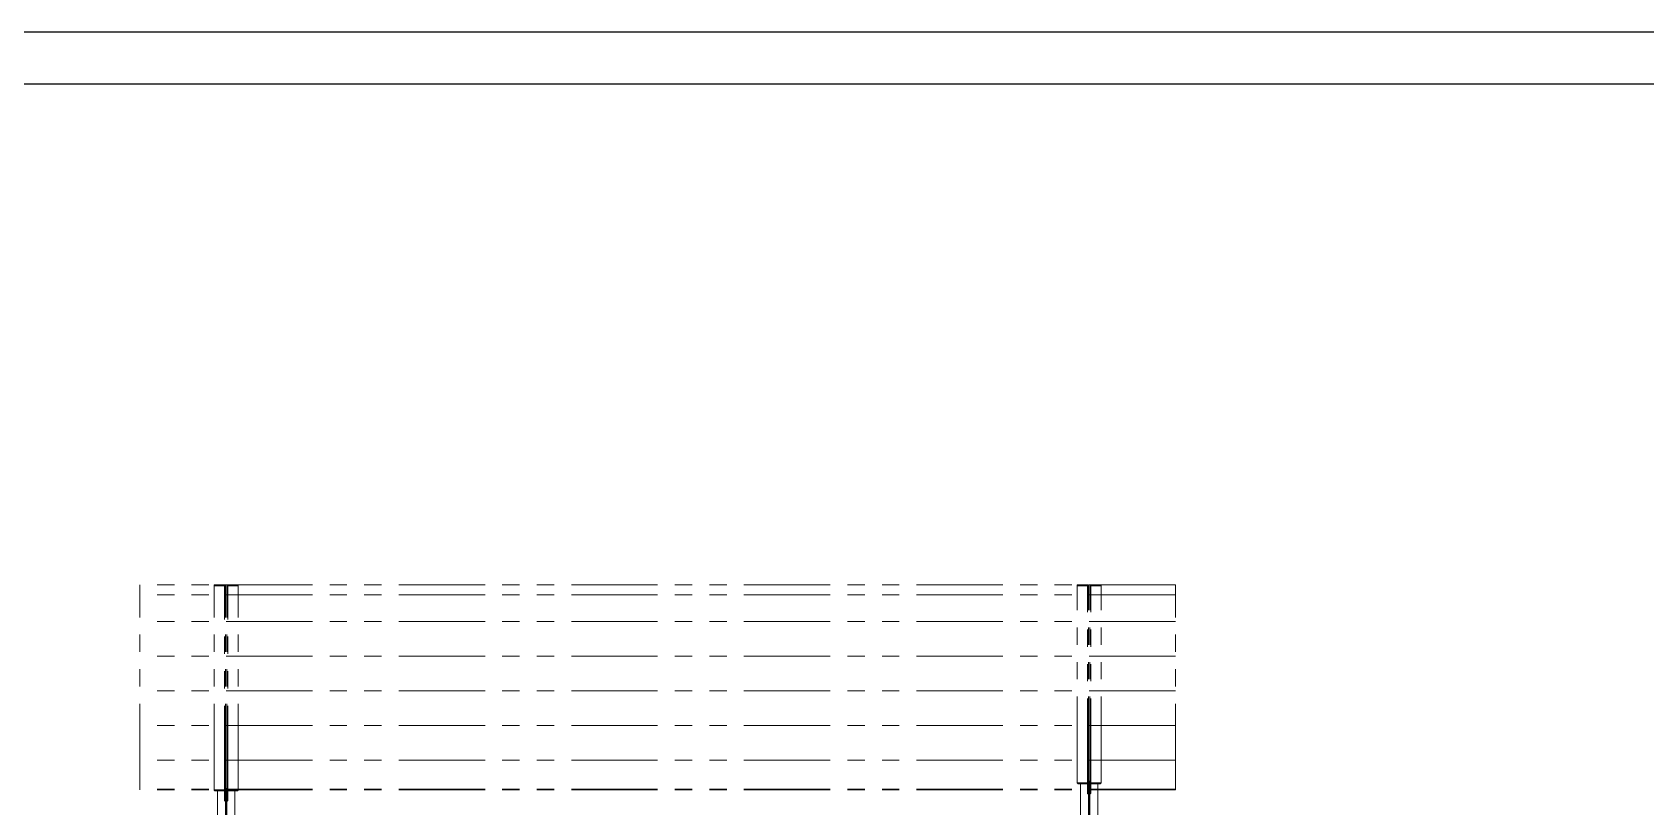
# Model space of a CAD drawing. Header units: inches. Extents: x 0 to 157513, y -28488 to 35640.
# Drawn here: x 29806 to 39154, y 31153 to 35640 of the extents above; entities that cross this region are included whole.
import ezdxf

# ---------------------------------------------------------------- set-up
doc = ezdxf.new("R2010")
doc.units = ezdxf.units.IN
doc.header["$LTSCALE"] = 400
doc.header["$MEASUREMENT"] = 0
for name, pattern in [('0', [0]), ('CENTER', [2, 1.25, -0.25, 0.25, -0.25]), ('PHANTOM', [2.5, 1.25, -0.25, 0.25, -0.25, 0.25, -0.25])]:
    doc.linetypes.add(name, pattern=pattern)
doc.layers.add('BF STR', color=8, linetype='PHANTOM', lineweight=5)
doc.layers.add('cen', color=1, linetype='CENTER')

# ---------------------------------------------------------------- blocks, each defined once
blk = doc.blocks.new('611bf4 strgaele')
at = {"layer": 'BF STR'}
for p, q in [((-272899.8, 45254, 139.3), (-272899.8, 46442.4, 139.3)), ((-266899.8, 46442.4, 139.3), (-272899.8, 46442.4, 139.3)), ((-266899.8, 46385.5, 139.3), (-272899.8, 46385.5, 139.3)), ((-272468.8, 45254, 139.3), (-272468.8, 46442.4, 139.3)), ((-272468.8, 46441.9), (-272468.8, 46442.4)), ((-272468.8, 46442.4), (-272403.8, 46442.4)), ((-272415.3, 46437.4), (-272464.3, 46437.4)), ((-272408.8, 45242.5, 139.3), (-272408.8, 46442.4, 139.3)), ((-272408.8, 46381.9), (-272408.8, 46430.9)), ((-272403.8, 46377.4), (-272404.3, 46377.4)), ((-272403.8, 45254, 139.3), (-272403.8, 46442.4, 139.3)), ((-272403.8, 46442.4, 139.3), (-272395.8, 46442.4, 139.3)), ((-272403.8, 46442.4), (-272403.8, 46377.4)), ((-272395.8, 45254, 139.3), (-272395.8, 46442.4, 139.3)), ((-272395.8, 46442.4), (-272395.8, 46377.4)), ((-272330.8, 46442.4), (-272395.8, 46442.4)), ((-272395.8, 46377.4), (-272395.3, 46377.4)), ((-272390.8, 45242.5, 139.3), (-272390.8, 46442.4, 139.3)), ((-272390.8, 46381.9), (-272390.8, 46430.9)), ((-272384.3, 46437.4), (-272335.3, 46437.4)), ((-272330.8, 45254, 139.3), (-272330.8, 46442.4, 139.3)), ((-272330.8, 46441.9), (-272330.8, 46442.4)), ((-267468.8, 45295.3, 139.3), (-267468.8, 46442.4, 139.3)), ((-267468.8, 46441.9), (-267468.8, 46442.4)), ((-267468.8, 46442.4), (-267403.8, 46442.4)), ((-267415.3, 46437.4), (-267464.3, 46437.4)), ((-267408.8, 45283.8, 139.3), (-267408.8, 46442.4, 139.3)), ((-267408.8, 46381.9), (-267408.8, 46430.9)), ((-267403.8, 46377.4), (-267404.3, 46377.4)), ((-267403.8, 45295.3, 139.3), (-267403.8, 46442.4, 139.3)), ((-267403.8, 46442.4), (-267403.8, 46377.4)), ((-267395.8, 45295.3, 139.3), (-267395.8, 46442.4, 139.3)), ((-267395.8, 46442.4), (-267395.8, 46377.4)), ((-267330.8, 46442.4), (-267395.8, 46442.4)), ((-267395.8, 46377.4), (-267395.3, 46377.4)), ((-267390.8, 45283.8, 139.3), (-267390.8, 46442.4, 139.3)), ((-267390.8, 46381.9), (-267390.8, 46430.9)), ((-267384.3, 46437.4), (-267335.3, 46437.4)), ((-267330.8, 45295.3, 139.3), (-267330.8, 46442.4, 139.3)), ((-267330.8, 46441.9), (-267330.8, 46442.4)), ((-266899.8, 45254, 139.3), (-266899.8, 46442.4, 139.3)), ((-266899.8, 46230.3, 139.3), (-272899.8, 46230.3, 139.3)), ((-266899.8, 46029.3, 139.3), (-272899.8, 46029.3, 139.3)), ((-266899.8, 45828.4, 139.3), (-272899.8, 45828.4, 139.3)), ((-266899.8, 45627.4, 139.3), (-272899.8, 45627.4, 139.3)), ((-266899.8, 45426.5, 139.3), (-272899.8, 45426.5, 139.3)), ((-266899.8, 45259.2, 139.3), (-272899.8, 45259.2, 139.3)), ((-266899.8, 45254, 139.3), (-272899.8, 45254, 139.3)), ((-272468.8, 45253.5), (-272468.8, 45254)), ((-272468.8, 45254), (-272403.8, 45254)), ((-272415.3, 45249), (-272464.3, 45249)), ((-272450.8, 45090.7, 139.3), (-272450.8, 45249, 139.3)), ((-272403.8, 45085.7, 139.3), (-272403.8, 45254, 139.3)), ((-272403.8, 45254, 139.3), (-272395.8, 45254, 139.3)), ((-272403.8, 45254), (-272403.8, 45189)), ((-272399.8, 45264.3, 139.3), (-272399.8, 45071.6, 139.3)), ((-272395.8, 45085.7, 139.3), (-272395.8, 45254, 139.3)), ((-272395.8, 45254), (-272395.8, 45189)), ((-272330.8, 45254), (-272395.8, 45254)), ((-272384.3, 45249), (-272335.3, 45249)), ((-272348.8, 45090.7, 139.3), (-272348.8, 45249, 139.3)), ((-272330.8, 45253.5), (-272330.8, 45254)), ((-267468.8, 45294.8), (-267468.8, 45295.3)), ((-267468.8, 45295.3), (-267403.8, 45295.3)), ((-267415.3, 45290.3), (-267464.3, 45290.3)), ((-267450.8, 45090.7, 139.3), (-267450.8, 45290.3, 139.3)), ((-267408.8, 45234.8), (-267408.8, 45283.8)), ((-267403.8, 45085.7, 139.3), (-267403.8, 45295.3, 139.3)), ((-267403.8, 45295.3), (-267403.8, 45230.3)), ((-267399.8, 45070.9, 139.3), (-267399.8, 45307, 139.3)), ((-267395.8, 45085.7, 139.3), (-267395.8, 45295.3, 139.3)), ((-267395.8, 45295.3), (-267395.8, 45230.3)), ((-267330.8, 45295.3), (-267395.8, 45295.3)), ((-267390.8, 45234.8), (-267390.8, 45283.8)), ((-267384.3, 45290.3), (-267335.3, 45290.3)), ((-267348.8, 45090.7, 139.3), (-267348.8, 45290.3, 139.3)), ((-267330.8, 45294.8), (-267330.8, 45295.3)), ((-272408.8, 45193.5), (-272408.8, 45242.5)), ((-272403.8, 45189), (-272404.3, 45189)), ((-272395.8, 45189), (-272395.3, 45189)), ((-272390.8, 45193.5), (-272390.8, 45242.5)), ((-267403.8, 45230.3), (-267404.3, 45230.3)), ((-267395.8, 45230.3), (-267395.3, 45230.3))]:
    blk.add_line(p, q, dxfattribs=at)
for centre, radius, start, end in [((-272464.3, 46441.9), 4.5, 180, 270), ((-272415.3, 46430.9), 6.5, 0, 90), ((-272404.3, 46381.9), 4.5, 180, 270), ((-272395.3, 46381.9), 4.5, 270, 0), ((-272384.3, 46430.9), 6.5, 90, 180), ((-272335.3, 46441.9), 4.5, 270, 0), ((-267464.3, 46441.9), 4.5, 180, 270), ((-267415.3, 46430.9), 6.5, 0, 90), ((-267404.3, 46381.9), 4.5, 180, 270), ((-267395.3, 46381.9), 4.5, 270, 0), ((-267384.3, 46430.9), 6.5, 90, 180), ((-267335.3, 46441.9), 4.5, 270, 0), ((-272464.3, 45253.5), 4.5, 180, 270), ((-272415.3, 45242.5), 6.5, 0, 90), ((-272384.3, 45242.5), 6.5, 90, 180), ((-272335.3, 45253.5), 4.5, 270, 0), ((-267464.3, 45294.8), 4.5, 180, 270), ((-267415.3, 45283.8), 6.5, 0, 90), ((-267384.3, 45283.8), 6.5, 90, 180), ((-267335.3, 45294.8), 4.5, 270, 0), ((-272404.3, 45193.5), 4.5, 180, 270), ((-272395.3, 45193.5), 4.5, 270, 0), ((-267404.3, 45234.8), 4.5, 180, 270), ((-267395.3, 45234.8), 4.5, 270, 0)]:
    blk.add_arc(centre, radius, start, end, dxfattribs=at)
blk = doc.blocks.new('A1 title blck promac')
at = {"color": 4, "linetype": '0'}
blk.add_lwpolyline([(2099534.2, -476612.3), (2149994.2, -476612.3), (2149994.2, -440972.4), (2099534.2, -440972.4)], close=True, dxfattribs=at)
blk.add_lwpolyline([(2100784.8, -476312.3), (2149694.2, -476312.3), (2149694.2, -441272.4), (2099834.2, -441272.4), (2099834.2, -470227.9)], dxfattribs=at)

msp = doc.modelspace()

# ---------------------------------------------------------------- block references
msp.add_blockref('A1 title blck promac', (-2099534.2, 476612.3))
at = {"layer": 'cen', "ltscale": 0.5}
msp.add_blockref('611bf4 strgaele', (303328.7, -14004.3, 169.4), dxfattribs=at)

doc.saveas('drawing.dxf')
